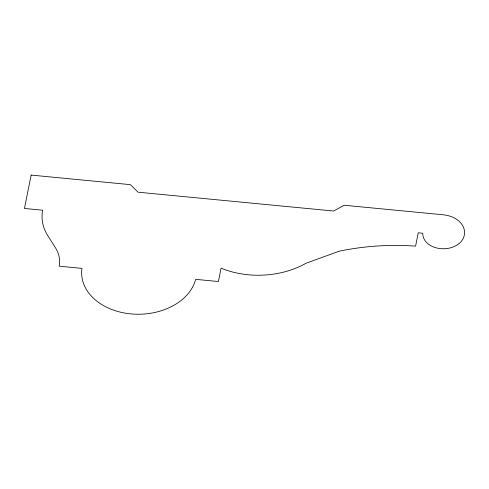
<?xml version="1.0" encoding="UTF-8"?>
<svg xmlns="http://www.w3.org/2000/svg" width="489" height="489" viewBox="0 0 489 489"><rect width="100%" height="100%" fill="white"/><g stroke="black" fill="none" stroke-linecap="round" stroke-linejoin="round"><path stroke-width="0.73" d="M31.149 175.086L24.45 208.455L42.641 210.209A62.384 45.624 -1.4 0 0 47.714 235.515L55.495 247.844A45.52 33.289 -1.4 0 1 59.218 266.193L81.956 268.388A57.519 42.066 -1.4 0 0 130.771 313.883A57.519 42.066 -1.4 0 0 195.655 279.341L218.4 281.536L221.077 268.192A77.152 56.424 -1.4 0 0 306.022 263.271L338.987 251.254A203.039 148.497 -1.4 0 1 415.583 246.144L418.26 232.807L422.808 233.241A20.819 15.226 -1.4 0 0 440.577 248.644A20.819 15.226 -1.4 0 0 463.743 237.183A24.872 18.191 -1.4 0 0 443.309 214.799L344.134 205.239L333.7 211.034L138.081 192.189L130.325 184.64L31.149 175.086"/></g></svg>
